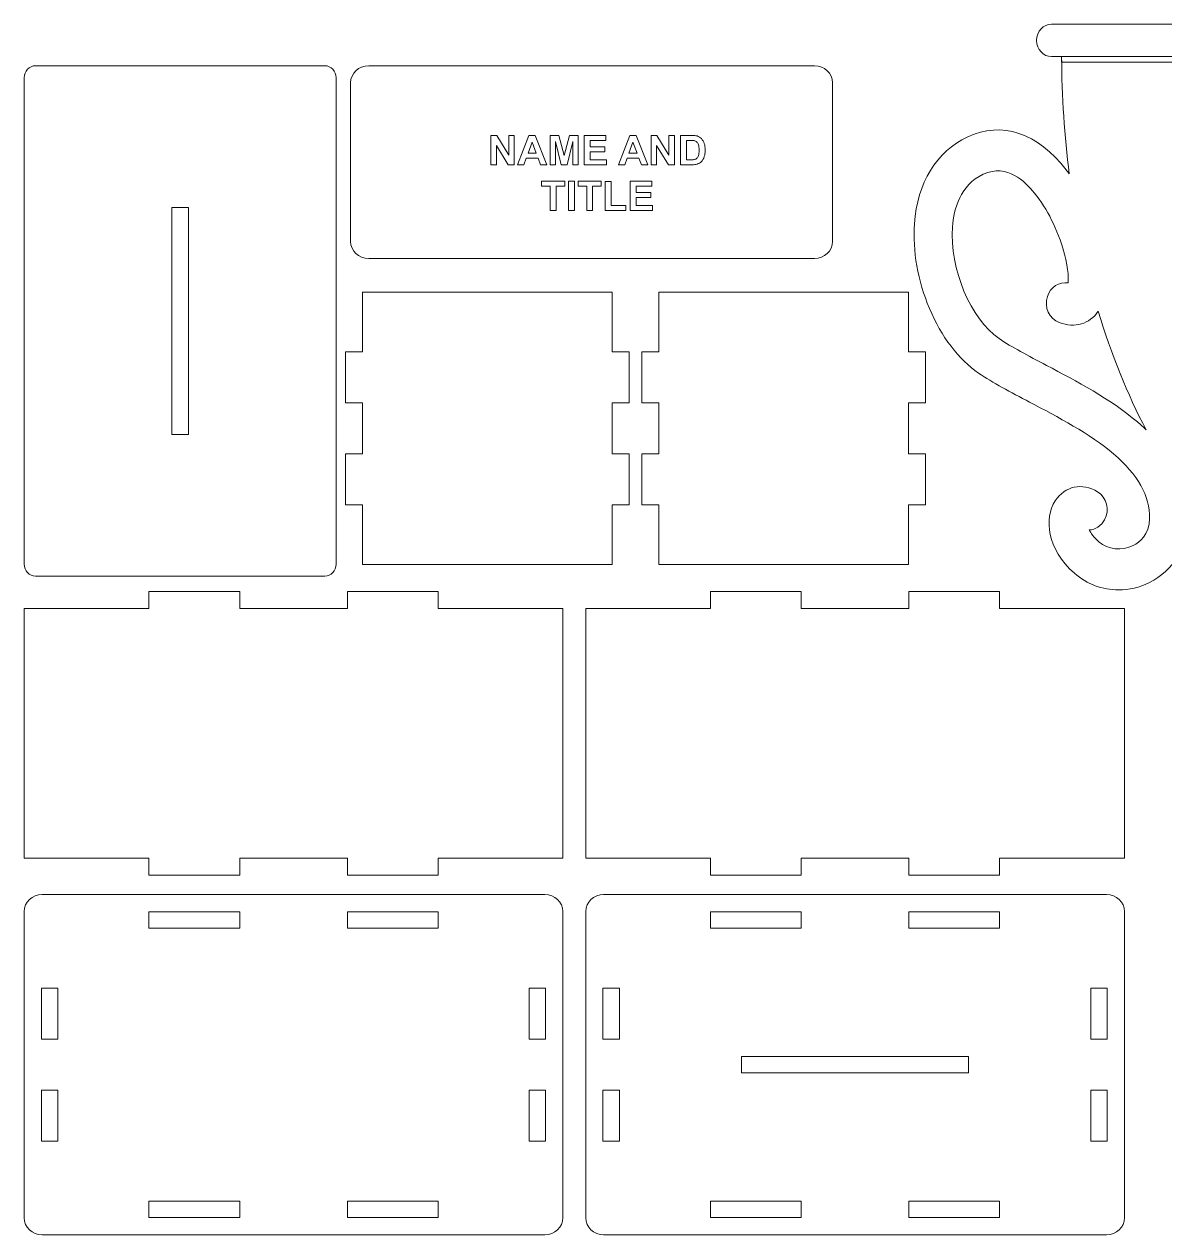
# Model space of a CAD drawing. Header units: millimetres. Extents: x -423 to 423, y -251 to 251.
# Drawn here: x 95.6 to 296.7, y -108 to 105.5 of the extents above; entities that cross this region are included whole.
import ezdxf

# ---------------------------------------------------------------- set-up
doc = ezdxf.new("R2010")
doc.units = ezdxf.units.MM
doc.header["$MEASUREMENT"] = 0
doc.layers.add('Layer 1', color=7, linetype='Continuous')

msp = doc.modelspace()

# ---------------------------------------------------------------- linework, layer by layer
at = {"layer": 'Layer 1', "lineweight": 20}
for points, knots in [([(307.8241, -44.5068), (307.8241, -44.5068), (317.8241, -44.5068), (317.8241, -44.5068), (317.8241, -44.5068), (317.8241, -50.5068), (317.8241, -50.5068), (317.8241, -50.5068), (357.8241, -50.5068), (357.8241, -50.5068), (357.8241, -50.5068), (357.8241, -44.5068), (357.8241, -44.5068), (357.8241, -44.5068), (367.824, -44.5068), (367.824, -44.5068), (367.824, -44.5068), (367.824, -42.0072), (367.824, -42.0072), (356.2174, -37.4773), (345.2295, -20.7697), (342.5324, 0.5669), (354.5593, 2.1606), (365.5781, 9.8073), (374.5162, 21.7021), (374.3238, 20.5844), (374.2291, 19.4443), (374.2353, 18.2759), (374.2624, 13.3489), (376.7833, 9.1512), (380.98, 7.0465), (382.7273, 6.1695), (384.5973, 5.7398), (386.4425, 5.7398), (389.2562, 5.7398), (392.0149, 6.7368), (394.2013, 8.6677), (399.0756, 12.9703), (399.6044, 18.3492), (397.6082, 21.4369), (395.9185, 24.0507), (392.8466, 24.7098), (390.1346, 23.0398), (388.5221, 22.0452), (387.9661, 19.8379), (388.8937, 18.1109), (389.4827, 17.0159), (390.5264, 16.3761), (391.6212, 16.3082), (391.3279, 15.7417), (390.8093, 15.0265), (389.916, 14.2367), (388.3157, 12.8235), (385.8725, 12.5614), (383.8381, 13.5831), (382.7754, 14.1148), (380.9891, 15.4408), (380.9747, 18.3167), (380.9525, 22.3859), (382.9657, 26.0056), (387.3096, 29.7079), (391.4952, 33.2756), (397.148, 36.2423), (402.1344, 38.8596), (405.471, 40.6115), (408.622, 42.2653), (411.1157, 43.9675), (414.6163, 46.3571), (417.6992, 50.4114), (419.7929, 55.3848), (421.8354, 60.2307), (422.7742, 65.5288), (422.4356, 70.3049), (421.9211, 77.5642), (418.5815, 83.0067), (413.0342, 85.6327), (407.1385, 88.4203), (400.9156, 86.4009), (395.9094, 80.0981), (396.6818, 86.4613), (397.0977, 93.042), (397.117, 99.7821), (397.117, 99.7821), (398.2477, 99.7821), (398.2477, 99.7821), (399.7051, 99.7821), (400.8854, 101.0475), (400.8854, 102.6085), (400.8854, 102.6085), (400.8854, 102.6659), (400.8854, 102.6659), (400.8854, 104.2269), (399.7051, 105.4932), (398.2477, 105.4932), (398.2477, 105.4932), (276.7581, 105.4932), (276.7581, 105.4932), (275.3009, 105.4932), (274.1193, 104.2269), (274.1193, 102.6659), (274.1193, 102.6659), (274.1193, 102.6085), (274.1193, 102.6085), (274.1193, 101.0475), (275.3009, 99.7821), (276.7581, 99.7821), (276.7581, 99.7821), (278.5314, 99.7821), (278.5314, 99.7821), (278.5522, 92.6837), (279.0141, 85.761), (279.8665, 79.0841), (279.689, 79.33), (279.5104, 79.5709), (279.3281, 79.8069), (274.2844, 86.3404), (267.9578, 88.4635), (261.9716, 85.6327), (256.4238, 83.0067), (253.0848, 77.5642), (252.5712, 70.3049), (252.2323, 65.5288), (253.1704, 60.2307), (255.2117, 55.3848), (257.3066, 50.4114), (260.389, 46.3571), (263.8911, 43.9675), (266.3832, 42.2653), (269.5346, 40.6115), (272.871, 38.8596), (277.8579, 36.2423), (283.5107, 33.2756), (287.6958, 29.7079), (292.0399, 26.0056), (294.0531, 22.3859), (294.0315, 18.3167), (294.0161, 15.4408), (292.2307, 14.1148), (291.1678, 13.5831), (289.1323, 12.5614), (286.6895, 12.8235), (285.0899, 14.2367), (284.1959, 15.0265), (283.6779, 15.7417), (283.3839, 16.3082), (284.4795, 16.3761), (285.5229, 17.0159), (286.1111, 18.1109), (287.0386, 19.8379), (286.4826, 22.0452), (284.8704, 23.0398), (282.1592, 24.7098), (279.086, 24.0507), (277.3966, 21.4369), (275.4006, 18.3492), (275.9296, 12.9703), (280.8034, 8.6677), (282.991, 6.7368), (285.7485, 5.7398), (288.5622, 5.7398), (290.4083, 5.7398), (292.2775, 6.1695), (294.025, 7.0465), (298.2215, 9.1512), (300.7434, 13.3489), (300.7698, 18.2759), (300.7776, 19.8661), (300.6029, 21.4077), (300.2433, 22.9039), (309.336, 10.3217), (320.6878, 2.2145), (333.1161, 0.5669), (330.4199, -20.7697), (319.4311, -37.4773), (307.8241, -42.0072), (307.8241, -42.0072), (307.8241, -44.5068), (307.8241, -44.5068)], [0, 0, 0, 0, 0.01694915, 0.01694915, 0.01694915, 0.03389831, 0.03389831, 0.03389831, 0.05084746, 0.05084746, 0.05084746, 0.06779661, 0.06779661, 0.06779661, 0.08474576, 0.08474576, 0.08474576, 0.10169492, 0.10169492, 0.10169492, 0.11864407, 0.11864407, 0.11864407, 0.13559322, 0.13559322, 0.13559322, 0.15254237, 0.15254237, 0.15254237, 0.16949153, 0.16949153, 0.16949153, 0.18644068, 0.18644068, 0.18644068, 0.20338983, 0.20338983, 0.20338983, 0.22033898, 0.22033898, 0.22033898, 0.23728814, 0.23728814, 0.23728814, 0.25423729, 0.25423729, 0.25423729, 0.27118644, 0.27118644, 0.27118644, 0.28813559, 0.28813559, 0.28813559, 0.30508475, 0.30508475, 0.30508475, 0.3220339, 0.3220339, 0.3220339, 0.33898305, 0.33898305, 0.33898305, 0.3559322, 0.3559322, 0.3559322, 0.37288136, 0.37288136, 0.37288136, 0.38983051, 0.38983051, 0.38983051, 0.40677966, 0.40677966, 0.40677966, 0.42372881, 0.42372881, 0.42372881, 0.44067797, 0.44067797, 0.44067797, 0.45762712, 0.45762712, 0.45762712, 0.47457627, 0.47457627, 0.47457627, 0.49152542, 0.49152542, 0.49152542, 0.50847458, 0.50847458, 0.50847458, 0.52542373, 0.52542373, 0.52542373, 0.54237288, 0.54237288, 0.54237288, 0.55932203, 0.55932203, 0.55932203, 0.57627119, 0.57627119, 0.57627119, 0.59322034, 0.59322034, 0.59322034, 0.61016949, 0.61016949, 0.61016949, 0.62711864, 0.62711864, 0.62711864, 0.6440678, 0.6440678, 0.6440678, 0.66101695, 0.66101695, 0.66101695, 0.6779661, 0.6779661, 0.6779661, 0.69491525, 0.69491525, 0.69491525, 0.71186441, 0.71186441, 0.71186441, 0.72881356, 0.72881356, 0.72881356, 0.74576271, 0.74576271, 0.74576271, 0.76271186, 0.76271186, 0.76271186, 0.77966102, 0.77966102, 0.77966102, 0.79661017, 0.79661017, 0.79661017, 0.81355932, 0.81355932, 0.81355932, 0.83050847, 0.83050847, 0.83050847, 0.84745763, 0.84745763, 0.84745763, 0.86440678, 0.86440678, 0.86440678, 0.88135593, 0.88135593, 0.88135593, 0.89830508, 0.89830508, 0.89830508, 0.91525424, 0.91525424, 0.91525424, 0.93220339, 0.93220339, 0.93220339, 0.94915254, 0.94915254, 0.94915254, 0.96610169, 0.96610169, 0.96610169, 0.98305085, 0.98305085, 0.98305085, 1, 1, 1, 1]), ([(150.5838, 96.0537), (150.5838, 96.0537), (150.5838, 10.2889), (150.5838, 10.2889), (150.5838, 9.1242), (149.6837, 8.1713), (148.5837, 8.1713), (148.5837, 8.1713), (97.5839, 8.1713), (97.5839, 8.1713), (96.4839, 8.1713), (95.5838, 9.1242), (95.5838, 10.2889), (95.5838, 10.2889), (95.5838, 96.0537), (95.5838, 96.0537), (95.5838, 97.2184), (96.4839, 98.1713), (97.5839, 98.1713), (97.5839, 98.1713), (148.5837, 98.1713), (148.5837, 98.1713), (149.6837, 98.1713), (150.5838, 97.2184), (150.5838, 96.0537)], [0, 0, 0, 0, 0.125, 0.125, 0.125, 0.25, 0.25, 0.25, 0.375, 0.375, 0.375, 0.5, 0.5, 0.5, 0.625, 0.625, 0.625, 0.75, 0.75, 0.75, 0.875, 0.875, 0.875, 1, 1, 1, 1]), ([(156.3286, 98.1713), (156.3286, 98.1713), (234.9536, 98.1713), (234.9536, 98.1713), (236.7092, 98.1713), (238.1411, 96.8236), (238.1411, 95.1713), (238.1411, 95.1713), (238.1411, 67.1713), (238.1411, 67.1713), (238.1411, 65.519), (236.7092, 64.1713), (234.9536, 64.1713), (234.9536, 64.1713), (156.3286, 64.1713), (156.3286, 64.1713), (154.573, 64.1713), (153.1411, 65.519), (153.1411, 67.1713), (153.1411, 67.1713), (153.1411, 95.1713), (153.1411, 95.1713), (153.1411, 96.8236), (154.573, 98.1713), (156.3286, 98.1713)], [0, 0, 0, 0, 0.125, 0.125, 0.125, 0.25, 0.25, 0.25, 0.375, 0.375, 0.375, 0.5, 0.5, 0.5, 0.625, 0.625, 0.625, 0.75, 0.75, 0.75, 0.875, 0.875, 0.875, 1, 1, 1, 1]), ([(291.8911, 35.3566), (287.1322, 39.4119), (281.1308, 42.5609), (275.8356, 45.341), (272.6731, 47.0025), (269.686, 48.5689), (267.5117, 50.0545), (262.4526, 53.5078), (258.7645, 62.3463), (259.2895, 69.7588), (259.5138, 72.9284), (260.6337, 77.108), (264.6933, 79.0282), (269.0122, 81.0714), (272.2626, 77.3916), (273.3308, 76.1832), (275.5792, 73.6383), (277.5466, 69.9379), (278.7278, 66.0283), (279.6203, 63.0788), (279.7677, 60.9839), (279.6777, 59.8768), (278.1031, 60.1208), (276.5436, 59.1401), (276.0107, 57.4713), (275.4084, 55.5855), (276.3472, 53.5348), (278.1076, 52.8884), (280.8832, 51.8723), (283.4341, 52.6166), (284.9791, 54.869), (287.2748, 47.2819), (290.1286, 40.2577), (293.4468, 33.9422), (292.9513, 34.4192), (292.4386, 34.8904), (291.8911, 35.3566)], [0, 0, 0, 0, 0.08333333, 0.08333333, 0.08333333, 0.16666667, 0.16666667, 0.16666667, 0.25, 0.25, 0.25, 0.33333333, 0.33333333, 0.33333333, 0.41666667, 0.41666667, 0.41666667, 0.5, 0.5, 0.5, 0.58333333, 0.58333333, 0.58333333, 0.66666667, 0.66666667, 0.66666667, 0.75, 0.75, 0.75, 0.83333333, 0.83333333, 0.83333333, 0.91666667, 0.91666667, 0.91666667, 1, 1, 1, 1]), ([(124.5338, 73.1713), (124.5338, 73.1713), (124.5338, 33.1713), (124.5338, 33.1713), (124.5338, 33.1713), (121.6338, 33.1713), (121.6338, 33.1713), (121.6338, 33.1713), (121.6338, 73.1713), (121.6338, 73.1713), (121.6338, 73.1713), (124.5338, 73.1713), (124.5338, 73.1713)], [0, 0, 0, 0, 0.25, 0.25, 0.25, 0.5, 0.5, 0.5, 0.75, 0.75, 0.75, 1, 1, 1, 1]), ([(155.2679, 58.216), (155.2679, 58.216), (199.2679, 58.216), (199.2679, 58.216), (199.2679, 58.216), (199.2679, 47.716), (199.2679, 47.716), (199.2679, 47.716), (202.2679, 47.716), (202.2679, 47.716), (202.2679, 47.716), (202.2679, 38.716), (202.2679, 38.716), (202.2679, 38.716), (199.2679, 38.716), (199.2679, 38.716), (199.2679, 38.716), (199.2679, 29.716), (199.2679, 29.716), (199.2679, 29.716), (202.2679, 29.716), (202.2679, 29.716), (202.2679, 29.716), (202.2679, 20.716), (202.2679, 20.716), (202.2679, 20.716), (199.2679, 20.716), (199.2679, 20.716), (199.2679, 20.716), (199.2679, 10.216), (199.2679, 10.216), (199.2679, 10.216), (155.2679, 10.216), (155.2679, 10.216), (155.2679, 10.216), (155.2679, 20.716), (155.2679, 20.716), (155.2679, 20.716), (152.2679, 20.716), (152.2679, 20.716), (152.2679, 20.716), (152.2679, 29.716), (152.2679, 29.716), (152.2679, 29.716), (155.2679, 29.716), (155.2679, 29.716), (155.2679, 29.716), (155.2679, 38.716), (155.2679, 38.716), (155.2679, 38.716), (152.2679, 38.716), (152.2679, 38.716), (152.2679, 38.716), (152.2679, 47.716), (152.2679, 47.716), (152.2679, 47.716), (155.2679, 47.716), (155.2679, 47.716), (155.2679, 47.716), (155.2679, 58.216), (155.2679, 58.216)], [0, 0, 0, 0, 0.05, 0.05, 0.05, 0.1, 0.1, 0.1, 0.15, 0.15, 0.15, 0.2, 0.2, 0.2, 0.25, 0.25, 0.25, 0.3, 0.3, 0.3, 0.35, 0.35, 0.35, 0.4, 0.4, 0.4, 0.45, 0.45, 0.45, 0.5, 0.5, 0.5, 0.55, 0.55, 0.55, 0.6, 0.6, 0.6, 0.65, 0.65, 0.65, 0.7, 0.7, 0.7, 0.75, 0.75, 0.75, 0.8, 0.8, 0.8, 0.85, 0.85, 0.85, 0.9, 0.9, 0.9, 0.95, 0.95, 0.95, 1, 1, 1, 1]), ([(207.5149, 58.216), (207.5149, 58.216), (251.5149, 58.216), (251.5149, 58.216), (251.5149, 58.216), (251.5149, 47.716), (251.5149, 47.716), (251.5149, 47.716), (254.5149, 47.716), (254.5149, 47.716), (254.5149, 47.716), (254.5149, 38.716), (254.5149, 38.716), (254.5149, 38.716), (251.5149, 38.716), (251.5149, 38.716), (251.5149, 38.716), (251.5149, 29.716), (251.5149, 29.716), (251.5149, 29.716), (254.5149, 29.716), (254.5149, 29.716), (254.5149, 29.716), (254.5149, 20.716), (254.5149, 20.716), (254.5149, 20.716), (251.5149, 20.716), (251.5149, 20.716), (251.5149, 20.716), (251.5149, 10.216), (251.5149, 10.216), (251.5149, 10.216), (207.5149, 10.216), (207.5149, 10.216), (207.5149, 10.216), (207.5149, 20.716), (207.5149, 20.716), (207.5149, 20.716), (204.5149, 20.716), (204.5149, 20.716), (204.5149, 20.716), (204.5149, 29.716), (204.5149, 29.716), (204.5149, 29.716), (207.5149, 29.716), (207.5149, 29.716), (207.5149, 29.716), (207.5149, 38.716), (207.5149, 38.716), (207.5149, 38.716), (204.5149, 38.716), (204.5149, 38.716), (204.5149, 38.716), (204.5149, 47.716), (204.5149, 47.716), (204.5149, 47.716), (207.5149, 47.716), (207.5149, 47.716), (207.5149, 47.716), (207.5149, 58.216), (207.5149, 58.216)], [0, 0, 0, 0, 0.05, 0.05, 0.05, 0.1, 0.1, 0.1, 0.15, 0.15, 0.15, 0.2, 0.2, 0.2, 0.25, 0.25, 0.25, 0.3, 0.3, 0.3, 0.35, 0.35, 0.35, 0.4, 0.4, 0.4, 0.45, 0.45, 0.45, 0.5, 0.5, 0.5, 0.55, 0.55, 0.55, 0.6, 0.6, 0.6, 0.65, 0.65, 0.65, 0.7, 0.7, 0.7, 0.75, 0.75, 0.75, 0.8, 0.8, 0.8, 0.85, 0.85, 0.85, 0.9, 0.9, 0.9, 0.95, 0.95, 0.95, 1, 1, 1, 1]), ([(95.5838, 2.4444), (95.5838, 2.4444), (117.5838, 2.4444), (117.5838, 2.4444), (117.5838, 2.4444), (117.5838, 5.4444), (117.5838, 5.4444), (117.5838, 5.4444), (133.5838, 5.4444), (133.5838, 5.4444), (133.5838, 5.4444), (133.5838, 2.4444), (133.5838, 2.4444), (133.5838, 2.4444), (152.5838, 2.4444), (152.5838, 2.4444), (152.5838, 2.4444), (152.5838, 5.4444), (152.5838, 5.4444), (152.5838, 5.4444), (168.5838, 5.4444), (168.5838, 5.4444), (168.5838, 5.4444), (168.5838, 2.4444), (168.5838, 2.4444), (168.5838, 2.4444), (190.5838, 2.4444), (190.5838, 2.4444), (190.5838, 2.4444), (190.5838, -41.5556), (190.5838, -41.5556), (190.5838, -41.5556), (168.5838, -41.5556), (168.5838, -41.5556), (168.5838, -41.5556), (168.5838, -44.5556), (168.5838, -44.5556), (168.5838, -44.5556), (152.5838, -44.5556), (152.5838, -44.5556), (152.5838, -44.5556), (152.5838, -41.5556), (152.5838, -41.5556), (152.5838, -41.5556), (133.5838, -41.5556), (133.5838, -41.5556), (133.5838, -41.5556), (133.5838, -44.5556), (133.5838, -44.5556), (133.5838, -44.5556), (117.5838, -44.5556), (117.5838, -44.5556), (117.5838, -44.5556), (117.5838, -41.5556), (117.5838, -41.5556), (117.5838, -41.5556), (95.5838, -41.5556), (95.5838, -41.5556), (95.5838, -41.5556), (95.5838, 2.4444), (95.5838, 2.4444)], [0, 0, 0, 0, 0.05, 0.05, 0.05, 0.1, 0.1, 0.1, 0.15, 0.15, 0.15, 0.2, 0.2, 0.2, 0.25, 0.25, 0.25, 0.3, 0.3, 0.3, 0.35, 0.35, 0.35, 0.4, 0.4, 0.4, 0.45, 0.45, 0.45, 0.5, 0.5, 0.5, 0.55, 0.55, 0.55, 0.6, 0.6, 0.6, 0.65, 0.65, 0.65, 0.7, 0.7, 0.7, 0.75, 0.75, 0.75, 0.8, 0.8, 0.8, 0.85, 0.85, 0.85, 0.9, 0.9, 0.9, 0.95, 0.95, 0.95, 1, 1, 1, 1]), ([(194.5999, 2.4444), (194.5999, 2.4444), (216.5999, 2.4444), (216.5999, 2.4444), (216.5999, 2.4444), (216.5999, 5.4444), (216.5999, 5.4444), (216.5999, 5.4444), (232.5999, 5.4444), (232.5999, 5.4444), (232.5999, 5.4444), (232.5999, 2.4444), (232.5999, 2.4444), (232.5999, 2.4444), (251.5999, 2.4444), (251.5999, 2.4444), (251.5999, 2.4444), (251.5999, 5.4444), (251.5999, 5.4444), (251.5999, 5.4444), (267.5999, 5.4444), (267.5999, 5.4444), (267.5999, 5.4444), (267.5999, 2.4444), (267.5999, 2.4444), (267.5999, 2.4444), (289.5999, 2.4444), (289.5999, 2.4444), (289.5999, 2.4444), (289.5999, -41.5556), (289.5999, -41.5556), (289.5999, -41.5556), (267.5999, -41.5556), (267.5999, -41.5556), (267.5999, -41.5556), (267.5999, -44.5556), (267.5999, -44.5556), (267.5999, -44.5556), (251.5999, -44.5556), (251.5999, -44.5556), (251.5999, -44.5556), (251.5999, -41.5556), (251.5999, -41.5556), (251.5999, -41.5556), (232.5999, -41.5556), (232.5999, -41.5556), (232.5999, -41.5556), (232.5999, -44.5556), (232.5999, -44.5556), (232.5999, -44.5556), (216.5999, -44.5556), (216.5999, -44.5556), (216.5999, -44.5556), (216.5999, -41.5556), (216.5999, -41.5556), (216.5999, -41.5556), (194.5999, -41.5556), (194.5999, -41.5556), (194.5999, -41.5556), (194.5999, 2.4444), (194.5999, 2.4444)], [0, 0, 0, 0, 0.05, 0.05, 0.05, 0.1, 0.1, 0.1, 0.15, 0.15, 0.15, 0.2, 0.2, 0.2, 0.25, 0.25, 0.25, 0.3, 0.3, 0.3, 0.35, 0.35, 0.35, 0.4, 0.4, 0.4, 0.45, 0.45, 0.45, 0.5, 0.5, 0.5, 0.55, 0.55, 0.55, 0.6, 0.6, 0.6, 0.65, 0.65, 0.65, 0.7, 0.7, 0.7, 0.75, 0.75, 0.75, 0.8, 0.8, 0.8, 0.85, 0.85, 0.85, 0.9, 0.9, 0.9, 0.95, 0.95, 0.95, 1, 1, 1, 1]), ([(98.7505, -47.972), (98.7505, -47.972), (187.4171, -47.972), (187.4171, -47.972), (189.1589, -47.972), (190.5838, -49.3221), (190.5838, -50.972), (190.5838, -50.972), (190.5838, -104.9721), (190.5838, -104.9721), (190.5838, -106.622), (189.1589, -107.972), (187.4171, -107.972), (187.4171, -107.972), (98.7505, -107.972), (98.7505, -107.972), (97.0087, -107.972), (95.5838, -106.622), (95.5838, -104.9721), (95.5838, -104.9721), (95.5838, -50.972), (95.5838, -50.972), (95.5838, -49.3221), (97.0087, -47.972), (98.7505, -47.972)], [0, 0, 0, 0, 0.125, 0.125, 0.125, 0.25, 0.25, 0.25, 0.375, 0.375, 0.375, 0.5, 0.5, 0.5, 0.625, 0.625, 0.625, 0.75, 0.75, 0.75, 0.875, 0.875, 0.875, 1, 1, 1, 1]), ([(197.7666, -47.972), (197.7666, -47.972), (286.4332, -47.972), (286.4332, -47.972), (288.175, -47.972), (289.5999, -49.3221), (289.5999, -50.972), (289.5999, -50.972), (289.5999, -104.9721), (289.5999, -104.9721), (289.5999, -106.622), (288.175, -107.972), (286.4332, -107.972), (286.4332, -107.972), (197.7666, -107.972), (197.7666, -107.972), (196.0248, -107.972), (194.5999, -106.622), (194.5999, -104.9721), (194.5999, -104.9721), (194.5999, -50.972), (194.5999, -50.972), (194.5999, -49.3221), (196.0248, -47.972), (197.7666, -47.972)], [0, 0, 0, 0, 0.125, 0.125, 0.125, 0.25, 0.25, 0.25, 0.375, 0.375, 0.375, 0.5, 0.5, 0.5, 0.625, 0.625, 0.625, 0.75, 0.75, 0.75, 0.875, 0.875, 0.875, 1, 1, 1, 1]), ([(117.5838, -51.022), (117.5838, -51.022), (133.5838, -51.022), (133.5838, -51.022), (133.5838, -51.022), (133.5838, -53.922), (133.5838, -53.922), (133.5838, -53.922), (117.5838, -53.922), (117.5838, -53.922), (117.5838, -53.922), (117.5838, -51.022), (117.5838, -51.022)], [0, 0, 0, 0, 0.25, 0.25, 0.25, 0.5, 0.5, 0.5, 0.75, 0.75, 0.75, 1, 1, 1, 1]), ([(152.5838, -51.022), (152.5838, -51.022), (168.5838, -51.022), (168.5838, -51.022), (168.5838, -51.022), (168.5838, -53.922), (168.5838, -53.922), (168.5838, -53.922), (152.5838, -53.922), (152.5838, -53.922), (152.5838, -53.922), (152.5838, -51.022), (152.5838, -51.022)], [0, 0, 0, 0, 0.25, 0.25, 0.25, 0.5, 0.5, 0.5, 0.75, 0.75, 0.75, 1, 1, 1, 1]), ([(216.5999, -51.022), (216.5999, -51.022), (232.5999, -51.022), (232.5999, -51.022), (232.5999, -51.022), (232.5999, -53.922), (232.5999, -53.922), (232.5999, -53.922), (216.5999, -53.922), (216.5999, -53.922), (216.5999, -53.922), (216.5999, -51.022), (216.5999, -51.022)], [0, 0, 0, 0, 0.25, 0.25, 0.25, 0.5, 0.5, 0.5, 0.75, 0.75, 0.75, 1, 1, 1, 1]), ([(251.5999, -51.022), (251.5999, -51.022), (267.5999, -51.022), (267.5999, -51.022), (267.5999, -51.022), (267.5999, -53.922), (267.5999, -53.922), (267.5999, -53.922), (251.5999, -53.922), (251.5999, -53.922), (251.5999, -53.922), (251.5999, -51.022), (251.5999, -51.022)], [0, 0, 0, 0, 0.25, 0.25, 0.25, 0.5, 0.5, 0.5, 0.75, 0.75, 0.75, 1, 1, 1, 1]), ([(101.5338, -64.472), (101.5338, -64.472), (101.5338, -73.472), (101.5338, -73.472), (101.5338, -73.472), (98.6338, -73.472), (98.6338, -73.472), (98.6338, -73.472), (98.6338, -64.472), (98.6338, -64.472), (98.6338, -64.472), (101.5338, -64.472), (101.5338, -64.472)], [0, 0, 0, 0, 0.25, 0.25, 0.25, 0.5, 0.5, 0.5, 0.75, 0.75, 0.75, 1, 1, 1, 1]), ([(187.5338, -64.472), (187.5338, -64.472), (187.5338, -73.472), (187.5338, -73.472), (187.5338, -73.472), (184.6338, -73.472), (184.6338, -73.472), (184.6338, -73.472), (184.6338, -64.472), (184.6338, -64.472), (184.6338, -64.472), (187.5338, -64.472), (187.5338, -64.472)], [0, 0, 0, 0, 0.25, 0.25, 0.25, 0.5, 0.5, 0.5, 0.75, 0.75, 0.75, 1, 1, 1, 1]), ([(200.5499, -64.472), (200.5499, -64.472), (200.5499, -73.472), (200.5499, -73.472), (200.5499, -73.472), (197.6499, -73.472), (197.6499, -73.472), (197.6499, -73.472), (197.6499, -64.472), (197.6499, -64.472), (197.6499, -64.472), (200.5499, -64.472), (200.5499, -64.472)], [0, 0, 0, 0, 0.25, 0.25, 0.25, 0.5, 0.5, 0.5, 0.75, 0.75, 0.75, 1, 1, 1, 1]), ([(286.5499, -64.472), (286.5499, -64.472), (286.5499, -73.472), (286.5499, -73.472), (286.5499, -73.472), (283.6499, -73.472), (283.6499, -73.472), (283.6499, -73.472), (283.6499, -64.472), (283.6499, -64.472), (283.6499, -64.472), (286.5499, -64.472), (286.5499, -64.472)], [0, 0, 0, 0, 0.25, 0.25, 0.25, 0.5, 0.5, 0.5, 0.75, 0.75, 0.75, 1, 1, 1, 1]), ([(222.0999, -76.522), (222.0999, -76.522), (262.0999, -76.522), (262.0999, -76.522), (262.0999, -76.522), (262.0999, -79.422), (262.0999, -79.422), (262.0999, -79.422), (222.0999, -79.422), (222.0999, -79.422), (222.0999, -79.422), (222.0999, -76.522), (222.0999, -76.522)], [0, 0, 0, 0, 0.25, 0.25, 0.25, 0.5, 0.5, 0.5, 0.75, 0.75, 0.75, 1, 1, 1, 1]), ([(101.5338, -82.472), (101.5338, -82.472), (101.5338, -91.472), (101.5338, -91.472), (101.5338, -91.472), (98.6338, -91.472), (98.6338, -91.472), (98.6338, -91.472), (98.6338, -82.472), (98.6338, -82.472), (98.6338, -82.472), (101.5338, -82.472), (101.5338, -82.472)], [0, 0, 0, 0, 0.25, 0.25, 0.25, 0.5, 0.5, 0.5, 0.75, 0.75, 0.75, 1, 1, 1, 1]), ([(187.5338, -82.472), (187.5338, -82.472), (187.5338, -91.472), (187.5338, -91.472), (187.5338, -91.472), (184.6338, -91.472), (184.6338, -91.472), (184.6338, -91.472), (184.6338, -82.472), (184.6338, -82.472), (184.6338, -82.472), (187.5338, -82.472), (187.5338, -82.472)], [0, 0, 0, 0, 0.25, 0.25, 0.25, 0.5, 0.5, 0.5, 0.75, 0.75, 0.75, 1, 1, 1, 1]), ([(200.5499, -82.472), (200.5499, -82.472), (200.5499, -91.472), (200.5499, -91.472), (200.5499, -91.472), (197.6499, -91.472), (197.6499, -91.472), (197.6499, -91.472), (197.6499, -82.472), (197.6499, -82.472), (197.6499, -82.472), (200.5499, -82.472), (200.5499, -82.472)], [0, 0, 0, 0, 0.25, 0.25, 0.25, 0.5, 0.5, 0.5, 0.75, 0.75, 0.75, 1, 1, 1, 1]), ([(286.5499, -82.472), (286.5499, -82.472), (286.5499, -91.472), (286.5499, -91.472), (286.5499, -91.472), (283.6499, -91.472), (283.6499, -91.472), (283.6499, -91.472), (283.6499, -82.472), (283.6499, -82.472), (283.6499, -82.472), (286.5499, -82.472), (286.5499, -82.472)], [0, 0, 0, 0, 0.25, 0.25, 0.25, 0.5, 0.5, 0.5, 0.75, 0.75, 0.75, 1, 1, 1, 1]), ([(117.5838, -102.022), (117.5838, -102.022), (133.5838, -102.022), (133.5838, -102.022), (133.5838, -102.022), (133.5838, -104.922), (133.5838, -104.922), (133.5838, -104.922), (117.5838, -104.922), (117.5838, -104.922), (117.5838, -104.922), (117.5838, -102.022), (117.5838, -102.022)], [0, 0, 0, 0, 0.25, 0.25, 0.25, 0.5, 0.5, 0.5, 0.75, 0.75, 0.75, 1, 1, 1, 1]), ([(152.5838, -102.022), (152.5838, -102.022), (168.5838, -102.022), (168.5838, -102.022), (168.5838, -102.022), (168.5838, -104.922), (168.5838, -104.922), (168.5838, -104.922), (152.5838, -104.922), (152.5838, -104.922), (152.5838, -104.922), (152.5838, -102.022), (152.5838, -102.022)], [0, 0, 0, 0, 0.25, 0.25, 0.25, 0.5, 0.5, 0.5, 0.75, 0.75, 0.75, 1, 1, 1, 1]), ([(216.5999, -102.022), (216.5999, -102.022), (232.5999, -102.022), (232.5999, -102.022), (232.5999, -102.022), (232.5999, -104.922), (232.5999, -104.922), (232.5999, -104.922), (216.5999, -104.922), (216.5999, -104.922), (216.5999, -104.922), (216.5999, -102.022), (216.5999, -102.022)], [0, 0, 0, 0, 0.25, 0.25, 0.25, 0.5, 0.5, 0.5, 0.75, 0.75, 0.75, 1, 1, 1, 1]), ([(251.5999, -102.022), (251.5999, -102.022), (267.5999, -102.022), (267.5999, -102.022), (267.5999, -102.022), (267.5999, -104.922), (267.5999, -104.922), (267.5999, -104.922), (251.5999, -104.922), (251.5999, -104.922), (251.5999, -104.922), (251.5999, -102.022), (251.5999, -102.022)], [0, 0, 0, 0, 0.25, 0.25, 0.25, 0.5, 0.5, 0.5, 0.75, 0.75, 0.75, 1, 1, 1, 1])]:
    msp.add_open_spline(points, degree=3, knots=knots, dxfattribs=at)
at = {"layer": 'Layer 1', "color": 1, "lineweight": 20}
for points, knots in [([(278.5314, 99.7821), (278.5314, 99.7821), (397.1112, 99.7821), (397.1112, 99.7821), (397.1112, 99.7821), (397.1112, 98.7786), (397.1112, 98.7786), (397.1112, 98.7786), (278.5314, 98.7786), (278.5314, 98.7786), (278.5314, 98.7786), (278.5314, 99.7821), (278.5314, 99.7821)], [0, 0, 0, 0, 0.25, 0.25, 0.25, 0.5, 0.5, 0.5, 0.75, 0.75, 0.75, 1, 1, 1, 1]), ([(177.8848, 80.7128), (177.8848, 80.7128), (177.8848, 85.8879), (177.8848, 85.8879), (177.8848, 85.8879), (178.8991, 85.8879), (178.8991, 85.8879), (178.8991, 85.8879), (181.0289, 82.4198), (181.0289, 82.4198), (181.0289, 82.4198), (181.0289, 85.8879), (181.0289, 85.8879), (181.0289, 85.8879), (181.9974, 85.8879), (181.9974, 85.8879), (181.9974, 85.8879), (181.9974, 80.7128), (181.9974, 80.7128), (181.9974, 80.7128), (180.9506, 80.7128), (180.9506, 80.7128), (180.9506, 80.7128), (178.8533, 84.1147), (178.8533, 84.1147), (178.8533, 84.1147), (178.8533, 80.7128), (178.8533, 80.7128), (178.8533, 80.7128), (177.8848, 80.7128), (177.8848, 80.7128)], [0, 0, 0, 0, 0.1, 0.1, 0.1, 0.2, 0.2, 0.2, 0.3, 0.3, 0.3, 0.4, 0.4, 0.4, 0.5, 0.5, 0.5, 0.6, 0.6, 0.6, 0.7, 0.7, 0.7, 0.8, 0.8, 0.8, 0.9, 0.9, 0.9, 1, 1, 1, 1]), ([(187.7664, 80.7128), (187.7664, 80.7128), (186.6376, 80.7128), (186.6376, 80.7128), (186.6376, 80.7128), (186.1907, 81.8909), (186.1907, 81.8909), (186.1907, 81.8909), (184.1151, 81.8909), (184.1151, 81.8909), (184.1151, 81.8909), (183.6851, 80.7128), (183.6851, 80.7128), (183.6851, 80.7128), (182.5768, 80.7128), (182.5768, 80.7128), (182.5768, 80.7128), (184.5862, 85.8879), (184.5862, 85.8879), (184.5862, 85.8879), (185.6932, 85.8879), (185.6932, 85.8879), (185.6932, 85.8879), (187.7664, 80.7128), (187.7664, 80.7128)], [0, 0, 0, 0, 0.125, 0.125, 0.125, 0.25, 0.25, 0.25, 0.375, 0.375, 0.375, 0.5, 0.5, 0.5, 0.625, 0.625, 0.625, 0.75, 0.75, 0.75, 0.875, 0.875, 0.875, 1, 1, 1, 1]), ([(188.3096, 80.7128), (188.3096, 80.7128), (188.3096, 85.8879), (188.3096, 85.8879), (188.3096, 85.8879), (189.8793, 85.8879), (189.8793, 85.8879), (189.8793, 85.8879), (190.8069, 82.3583), (190.8069, 82.3583), (190.8069, 82.3583), (191.7236, 85.8879), (191.7236, 85.8879), (191.7236, 85.8879), (193.2968, 85.8879), (193.2968, 85.8879), (193.2968, 85.8879), (193.2968, 80.7128), (193.2968, 80.7128), (193.2968, 80.7128), (192.3283, 80.7128), (192.3283, 80.7128), (192.3283, 80.7128), (192.3247, 84.7869), (192.3247, 84.7869), (192.3247, 84.7869), (191.3044, 80.7128), (191.3044, 80.7128), (191.3044, 80.7128), (190.2973, 80.7128), (190.2973, 80.7128), (190.2973, 80.7128), (189.2818, 84.7869), (189.2818, 84.7869), (189.2818, 84.7869), (189.2782, 80.7128), (189.2782, 80.7128), (189.2782, 80.7128), (188.3096, 80.7128), (188.3096, 80.7128)], [0, 0, 0, 0, 0.07692308, 0.07692308, 0.07692308, 0.15384615, 0.15384615, 0.15384615, 0.23076923, 0.23076923, 0.23076923, 0.30769231, 0.30769231, 0.30769231, 0.38461538, 0.38461538, 0.38461538, 0.46153846, 0.46153846, 0.46153846, 0.53846154, 0.53846154, 0.53846154, 0.61538462, 0.61538462, 0.61538462, 0.69230769, 0.69230769, 0.69230769, 0.76923077, 0.76923077, 0.76923077, 0.84615385, 0.84615385, 0.84615385, 0.92307692, 0.92307692, 0.92307692, 1, 1, 1, 1]), ([(194.3449, 80.7128), (194.3449, 80.7128), (194.3449, 85.8879), (194.3449, 85.8879), (194.3449, 85.8879), (198.1757, 85.8879), (198.1757, 85.8879), (198.1757, 85.8879), (198.1757, 85.0133), (198.1757, 85.0133), (198.1757, 85.0133), (195.3929, 85.0133), (195.3929, 85.0133), (195.3929, 85.0133), (195.3929, 83.8641), (195.3929, 83.8641), (195.3929, 83.8641), (197.9805, 83.8641), (197.9805, 83.8641), (197.9805, 83.8641), (197.9805, 82.9896), (197.9805, 82.9896), (197.9805, 82.9896), (195.3929, 82.9896), (195.3929, 82.9896), (195.3929, 82.9896), (195.3929, 81.5874), (195.3929, 81.5874), (195.3929, 81.5874), (198.2769, 81.5874), (198.2769, 81.5874), (198.2769, 81.5874), (198.2769, 80.7128), (198.2769, 80.7128), (198.2769, 80.7128), (194.3449, 80.7128), (194.3449, 80.7128)], [0, 0, 0, 0, 0.08333333, 0.08333333, 0.08333333, 0.16666667, 0.16666667, 0.16666667, 0.25, 0.25, 0.25, 0.33333333, 0.33333333, 0.33333333, 0.41666667, 0.41666667, 0.41666667, 0.5, 0.5, 0.5, 0.58333333, 0.58333333, 0.58333333, 0.66666667, 0.66666667, 0.66666667, 0.75, 0.75, 0.75, 0.83333333, 0.83333333, 0.83333333, 0.91666667, 0.91666667, 0.91666667, 1, 1, 1, 1]), ([(205.5672, 80.7128), (205.5672, 80.7128), (204.4385, 80.7128), (204.4385, 80.7128), (204.4385, 80.7128), (203.9916, 81.8909), (203.9916, 81.8909), (203.9916, 81.8909), (201.916, 81.8909), (201.916, 81.8909), (201.916, 81.8909), (201.486, 80.7128), (201.486, 80.7128), (201.486, 80.7128), (200.3777, 80.7128), (200.3777, 80.7128), (200.3777, 80.7128), (202.387, 85.8879), (202.387, 85.8879), (202.387, 85.8879), (203.4941, 85.8879), (203.4941, 85.8879), (203.4941, 85.8879), (205.5672, 80.7128), (205.5672, 80.7128)], [0, 0, 0, 0, 0.125, 0.125, 0.125, 0.25, 0.25, 0.25, 0.375, 0.375, 0.375, 0.5, 0.5, 0.5, 0.625, 0.625, 0.625, 0.75, 0.75, 0.75, 0.875, 0.875, 0.875, 1, 1, 1, 1]), ([(206.125, 80.7128), (206.125, 80.7128), (206.125, 85.8879), (206.125, 85.8879), (206.125, 85.8879), (207.1393, 85.8879), (207.1393, 85.8879), (207.1393, 85.8879), (209.2691, 82.4198), (209.2691, 82.4198), (209.2691, 82.4198), (209.2691, 85.8879), (209.2691, 85.8879), (209.2691, 85.8879), (210.2376, 85.8879), (210.2376, 85.8879), (210.2376, 85.8879), (210.2376, 80.7128), (210.2376, 80.7128), (210.2376, 80.7128), (209.1908, 80.7128), (209.1908, 80.7128), (209.1908, 80.7128), (207.0935, 84.1147), (207.0935, 84.1147), (207.0935, 84.1147), (207.0935, 80.7128), (207.0935, 80.7128), (207.0935, 80.7128), (206.125, 80.7128), (206.125, 80.7128)], [0, 0, 0, 0, 0.1, 0.1, 0.1, 0.2, 0.2, 0.2, 0.3, 0.3, 0.3, 0.4, 0.4, 0.4, 0.5, 0.5, 0.5, 0.6, 0.6, 0.6, 0.7, 0.7, 0.7, 0.8, 0.8, 0.8, 0.9, 0.9, 0.9, 1, 1, 1, 1]), ([(211.3446, 85.8879), (211.3446, 85.8879), (213.2503, 85.8879), (213.2503, 85.8879), (213.6804, 85.8879), (214.0081, 85.8554), (214.2334, 85.7892), (214.5357, 85.7), (214.7959, 85.541), (215.0115, 85.3121), (215.2284, 85.0844), (215.3922, 84.805), (215.5054, 84.4737), (215.6175, 84.1436), (215.6741, 83.7352), (215.6741, 83.2509), (215.6741, 82.8245), (215.6211, 82.4583), (215.5151, 82.1499), (215.3862, 81.7728), (215.2019, 81.4681), (214.9622, 81.2356), (214.7814, 81.0585), (214.5369, 80.9212), (214.2297, 80.8224), (213.9997, 80.749), (213.6925, 80.7128), (213.307, 80.7128), (213.307, 80.7128), (211.3446, 80.7128), (211.3446, 80.7128), (211.3446, 80.7128), (211.3446, 85.8879), (211.3446, 85.8879)], [0, 0, 0, 0, 0.09090909, 0.09090909, 0.09090909, 0.18181818, 0.18181818, 0.18181818, 0.27272727, 0.27272727, 0.27272727, 0.36363636, 0.36363636, 0.36363636, 0.45454545, 0.45454545, 0.45454545, 0.54545455, 0.54545455, 0.54545455, 0.63636364, 0.63636364, 0.63636364, 0.72727273, 0.72727273, 0.72727273, 0.81818182, 0.81818182, 0.81818182, 0.90909091, 0.90909091, 0.90909091, 1, 1, 1, 1]), ([(185.851, 82.7655), (185.851, 82.7655), (185.1319, 84.6809), (185.1319, 84.6809), (185.1319, 84.6809), (184.4332, 82.7655), (184.4332, 82.7655), (184.4332, 82.7655), (185.851, 82.7655), (185.851, 82.7655)], [0, 0, 0, 0, 0.33333333, 0.33333333, 0.33333333, 0.66666667, 0.66666667, 0.66666667, 1, 1, 1, 1]), ([(203.6519, 82.7655), (203.6519, 82.7655), (202.9327, 84.6809), (202.9327, 84.6809), (202.9327, 84.6809), (202.234, 82.7655), (202.234, 82.7655), (202.234, 82.7655), (203.6519, 82.7655), (203.6519, 82.7655)], [0, 0, 0, 0, 0.33333333, 0.33333333, 0.33333333, 0.66666667, 0.66666667, 0.66666667, 1, 1, 1, 1]), ([(212.3927, 85.0133), (212.3927, 85.0133), (212.3927, 81.5874), (212.3927, 81.5874), (212.3927, 81.5874), (213.1697, 81.5874), (213.1697, 81.5874), (213.46, 81.5874), (213.6696, 81.6042), (213.7985, 81.6367), (213.9683, 81.6789), (214.1081, 81.7512), (214.2189, 81.8524), (214.3309, 81.9536), (214.4213, 82.1198), (214.4912, 82.3511), (214.5622, 82.5824), (214.5972, 82.8992), (214.5972, 83.2991), (214.5972, 83.6991), (214.5622, 84.0051), (214.4912, 84.2195), (214.4213, 84.4339), (214.3225, 84.6001), (214.196, 84.7206), (214.0695, 84.8399), (213.9093, 84.9218), (213.7141, 84.9639), (213.5696, 84.9965), (213.2841, 85.0133), (212.8601, 85.0133), (212.8601, 85.0133), (212.3927, 85.0133), (212.3927, 85.0133)], [0, 0, 0, 0, 0.09090909, 0.09090909, 0.09090909, 0.18181818, 0.18181818, 0.18181818, 0.27272727, 0.27272727, 0.27272727, 0.36363636, 0.36363636, 0.36363636, 0.45454545, 0.45454545, 0.45454545, 0.54545455, 0.54545455, 0.54545455, 0.63636364, 0.63636364, 0.63636364, 0.72727273, 0.72727273, 0.72727273, 0.81818182, 0.81818182, 0.81818182, 0.90909091, 0.90909091, 0.90909091, 1, 1, 1, 1]), ([(188.3511, 72.6381), (188.3511, 72.6381), (188.3511, 76.9386), (188.3511, 76.9386), (188.3511, 76.9386), (186.8188, 76.9386), (186.8188, 76.9386), (186.8188, 76.9386), (186.8188, 77.8132), (186.8188, 77.8132), (186.8188, 77.8132), (190.9243, 77.8132), (190.9243, 77.8132), (190.9243, 77.8132), (190.9243, 76.9386), (190.9243, 76.9386), (190.9243, 76.9386), (189.3992, 76.9386), (189.3992, 76.9386), (189.3992, 76.9386), (189.3992, 72.6381), (189.3992, 72.6381), (189.3992, 72.6381), (188.3511, 72.6381), (188.3511, 72.6381)], [0, 0, 0, 0, 0.125, 0.125, 0.125, 0.25, 0.25, 0.25, 0.375, 0.375, 0.375, 0.5, 0.5, 0.5, 0.625, 0.625, 0.625, 0.75, 0.75, 0.75, 0.875, 0.875, 0.875, 1, 1, 1, 1]), ([(191.5663, 72.6381), (191.5663, 72.6381), (191.5663, 77.8132), (191.5663, 77.8132), (191.5663, 77.8132), (192.6144, 77.8132), (192.6144, 77.8132), (192.6144, 77.8132), (192.6144, 72.6381), (192.6144, 72.6381), (192.6144, 72.6381), (191.5663, 72.6381), (191.5663, 72.6381)], [0, 0, 0, 0, 0.25, 0.25, 0.25, 0.5, 0.5, 0.5, 0.75, 0.75, 0.75, 1, 1, 1, 1]), ([(194.7743, 72.6381), (194.7743, 72.6381), (194.7743, 76.9386), (194.7743, 76.9386), (194.7743, 76.9386), (193.242, 76.9386), (193.242, 76.9386), (193.242, 76.9386), (193.242, 77.8132), (193.242, 77.8132), (193.242, 77.8132), (197.3474, 77.8132), (197.3474, 77.8132), (197.3474, 77.8132), (197.3474, 76.9386), (197.3474, 76.9386), (197.3474, 76.9386), (195.8223, 76.9386), (195.8223, 76.9386), (195.8223, 76.9386), (195.8223, 72.6381), (195.8223, 72.6381), (195.8223, 72.6381), (194.7743, 72.6381), (194.7743, 72.6381)], [0, 0, 0, 0, 0.125, 0.125, 0.125, 0.25, 0.25, 0.25, 0.375, 0.375, 0.375, 0.5, 0.5, 0.5, 0.625, 0.625, 0.625, 0.75, 0.75, 0.75, 0.875, 0.875, 0.875, 1, 1, 1, 1]), ([(198.0545, 72.6381), (198.0545, 72.6381), (198.0545, 77.7698), (198.0545, 77.7698), (198.0545, 77.7698), (199.1025, 77.7698), (199.1025, 77.7698), (199.1025, 77.7698), (199.1025, 73.5127), (199.1025, 73.5127), (199.1025, 73.5127), (201.6973, 73.5127), (201.6973, 73.5127), (201.6973, 73.5127), (201.6973, 72.6381), (201.6973, 72.6381), (201.6973, 72.6381), (198.0545, 72.6381), (198.0545, 72.6381)], [0, 0, 0, 0, 0.16666667, 0.16666667, 0.16666667, 0.33333333, 0.33333333, 0.33333333, 0.5, 0.5, 0.5, 0.66666667, 0.66666667, 0.66666667, 0.83333333, 0.83333333, 0.83333333, 1, 1, 1, 1]), ([(202.4405, 72.6381), (202.4405, 72.6381), (202.4405, 77.8132), (202.4405, 77.8132), (202.4405, 77.8132), (206.2713, 77.8132), (206.2713, 77.8132), (206.2713, 77.8132), (206.2713, 76.9386), (206.2713, 76.9386), (206.2713, 76.9386), (203.4886, 76.9386), (203.4886, 76.9386), (203.4886, 76.9386), (203.4886, 75.7894), (203.4886, 75.7894), (203.4886, 75.7894), (206.0762, 75.7894), (206.0762, 75.7894), (206.0762, 75.7894), (206.0762, 74.9149), (206.0762, 74.9149), (206.0762, 74.9149), (203.4886, 74.9149), (203.4886, 74.9149), (203.4886, 74.9149), (203.4886, 73.5127), (203.4886, 73.5127), (203.4886, 73.5127), (206.3725, 73.5127), (206.3725, 73.5127), (206.3725, 73.5127), (206.3725, 72.6381), (206.3725, 72.6381), (206.3725, 72.6381), (202.4405, 72.6381), (202.4405, 72.6381)], [0, 0, 0, 0, 0.08333333, 0.08333333, 0.08333333, 0.16666667, 0.16666667, 0.16666667, 0.25, 0.25, 0.25, 0.33333333, 0.33333333, 0.33333333, 0.41666667, 0.41666667, 0.41666667, 0.5, 0.5, 0.5, 0.58333333, 0.58333333, 0.58333333, 0.66666667, 0.66666667, 0.66666667, 0.75, 0.75, 0.75, 0.83333333, 0.83333333, 0.83333333, 0.91666667, 0.91666667, 0.91666667, 1, 1, 1, 1])]:
    msp.add_open_spline(points, degree=3, knots=knots, dxfattribs=at)

doc.saveas('drawing.dxf')
